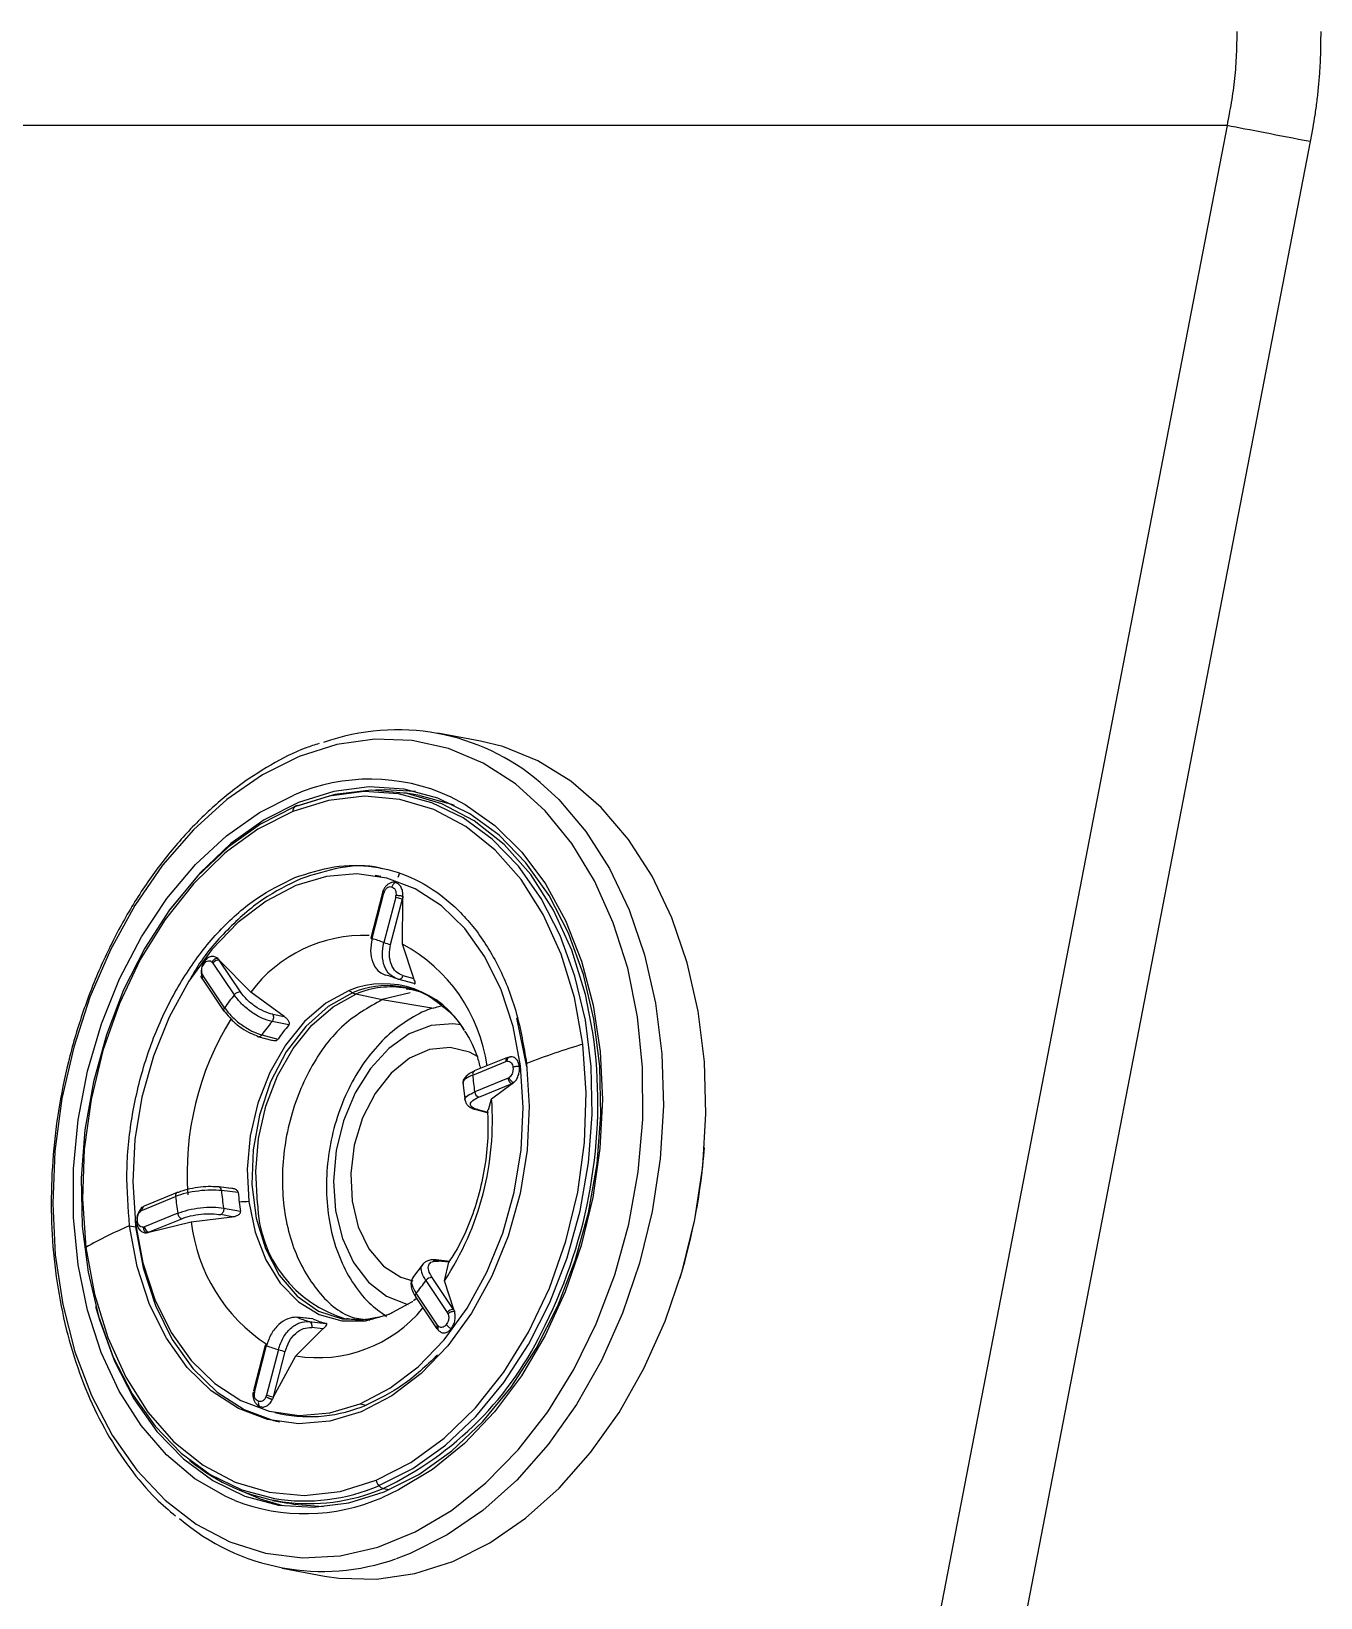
# Model space of a CAD drawing. Extents: x 0 to 84, y -21 to 126.
# Drawn here: x 75.272 to 77.994, y 33.304 to 36.61 of the extents above; entities that cross this region are included whole.
import ezdxf

# ---------------------------------------------------------------- set-up
doc = ezdxf.new("R2010")
doc.units = 0
doc.header["$MEASUREMENT"] = 0
doc.layers.add('1', color=4, linetype='Continuous')

# ---------------------------------------------------------------- blocks, each defined once
blk = doc.blocks.new('PRODIGY')
at = {"layer": '1', "color": 3, "linetype": 'Continuous', "lineweight": 25}
for p, q in [((77.7964, 36.4108), (74.859, 36.4109)), ((77.7964, 36.4108), (76.9156, 31.853)), ((77.9714, 36.377), (77.0984, 31.8547)), ((76.2202, 35.1117), (76.1304, 35.1284)), ((76.0922, 34.9968), (76.0601, 35.0024)), ((76.0102, 34.8259), (75.9978, 34.828)), ((76.0493, 34.8327), (76.0461, 34.8242)), ((76.0135, 34.7922), (75.9886, 34.6962)), ((75.9914, 34.6949), (76.0163, 34.7909)), ((76.015, 34.7968), (76.0135, 34.7922)), ((76.0413, 34.7826), (76.0164, 34.6865)), ((76.0307, 34.6828), (76.0556, 34.7788)), ((76.0556, 34.7788), (76.0561, 34.7787)), ((76.0559, 34.683), (76.0561, 34.7787)), ((76.0793, 34.6107), (76.0559, 34.683)), ((75.7137, 34.5823), (75.6685, 34.6497)), ((75.6685, 34.6497), (75.669, 34.6496)), ((75.7353, 34.5819), (75.669, 34.6496)), ((75.68, 34.549), (75.6348, 34.6164)), ((75.6554, 34.6433), (75.7006, 34.576)), ((76.0462, 34.6091), (76.0355, 34.6152)), ((76.0565, 34.6168), (76.0793, 34.6107)), ((75.6314, 34.6129), (75.6331, 34.6096)), ((75.6334, 34.6091), (75.6787, 34.5417)), ((75.8057, 34.5303), (75.7353, 34.5819)), ((76.0716, 34.5806), (76.0131, 34.5662)), ((76.0801, 34.6), (76.0462, 34.6091)), ((76.0631, 34.5901), (76.0685, 34.5891)), ((76.0131, 34.566), (75.9574, 34.5777)), ((76.0131, 34.5662), (76.122, 34.5484)), ((75.8159, 34.5127), (75.7803, 34.5199)), ((75.7818, 34.5351), (75.8057, 34.5303)), ((76.2964, 34.5276), (76.3175, 34.424)), ((75.7526, 34.4878), (75.779, 34.4809)), ((75.7587, 34.4915), (75.7929, 34.4826)), ((76.4603, 34.477), (76.4576, 34.4965)), ((76.2039, 34.407), (76.274, 34.4357)), ((76.2774, 34.4442), (76.2073, 34.4155)), ((76.2806, 34.4449), (76.2764, 34.4436)), ((76.1828, 34.3908), (76.1877, 34.3518)), ((76.2784, 34.4004), (76.2083, 34.3717)), ((76.2168, 34.3603), (76.2869, 34.3889)), ((76.2438, 34.3565), (76.2874, 34.3888)), ((76.2869, 34.3889), (76.2874, 34.3888)), ((76.2373, 34.3333), (76.2438, 34.3565)), ((76.2109, 34.3339), (76.2366, 34.3273)), ((76.2144, 34.334), (76.2359, 34.3285)), ((75.5802, 34.159), (75.5101, 34.1304)), ((75.6951, 34.1676), (75.6674, 34.171)), ((75.709, 34.1588), (75.6736, 34.1631)), ((75.5067, 34.1219), (75.5768, 34.1506)), ((75.6782, 34.126), (75.7139, 34.1193)), ((75.4798, 34.0887), (75.4922, 34.0864)), ((75.4914, 34.1024), (75.4922, 34.0864)), ((75.5812, 34.1152), (75.5111, 34.0866)), ((75.5196, 34.0751), (75.5897, 34.1038)), ((75.52, 34.075), (75.6097, 34.0972)), ((75.6097, 34.0972), (75.6962, 34.1078)), ((75.6962, 34.1078), (75.6722, 34.1123)), ((75.52, 34.075), (75.5196, 34.0751)), ((76.099, 34.0082), (76.0769, 33.9791)), ((76.1556, 34.0136), (76.1269, 34.0167)), ((76.1538, 34.0117), (76.1315, 34.0141)), ((76.1443, 33.9726), (76.1538, 34.0117)), ((76.0782, 33.9804), (76.0769, 33.9778)), ((76.105, 33.9733), (76.1503, 33.9059)), ((76.1634, 33.9122), (76.1181, 33.9796)), ((76.1639, 33.9122), (76.1443, 33.9726)), ((76.0849, 33.9347), (76.0787, 33.9307)), ((76.0831, 33.939), (76.1283, 33.8716)), ((76.1297, 33.8789), (76.0845, 33.9463)), ((75.8645, 33.8925), (75.8305, 33.896)), ((75.8664, 33.8921), (75.8328, 33.8956)), ((75.859, 33.8869), (75.8942, 33.8828)), ((76.1639, 33.9122), (76.1634, 33.9122)), ((75.8308, 33.8143), (75.8877, 33.8713)), ((75.8877, 33.8713), (75.864, 33.8741)), ((75.7659, 33.837), (75.741, 33.741)), ((75.7438, 33.7397), (75.7687, 33.8358)), ((75.7937, 33.8274), (75.7688, 33.7313)), ((75.7831, 33.7276), (75.808, 33.8236)), ((75.7836, 33.7275), (75.8308, 33.8143)), ((75.7836, 33.7275), (75.7831, 33.7276)), ((75.7863, 33.6945), (75.7986, 33.6919)), ((75.9666, 33.7131), (75.9789, 33.7105)), ((76.0149, 33.5346), (76.0283, 33.5319)), ((75.7815, 33.5093), (75.8134, 33.503)), ((75.8016, 33.3664), (75.8914, 33.3496))]:
    blk.add_line(p, q, dxfattribs=at)
at = {"layer": '1', "color": 3, "linetype": 'Continuous', "lineweight": 25, "flags": 128}
for points in [[(75.8378, 35.0794), (75.76, 35.0405), (75.6852, 34.9886), (75.6146, 34.9246), (75.5494, 34.8496), (75.4905, 34.7648), (75.4391, 34.6715), (75.3959, 34.5714), (75.3617, 34.466), (75.3369, 34.3572), (75.3221, 34.2466), (75.3174, 34.1361), (75.3229, 34.0275), (75.3386, 33.9225), (75.3642, 33.823), (75.3993, 33.7306), (75.4432, 33.6467), (75.4953, 33.5727), (75.5547, 33.51), (75.6205, 33.4593), (75.6915, 33.4218), (75.7666, 33.3978), (75.8445, 33.3879), (75.9241, 33.3921), (76.0039, 33.4105), (76.0827, 33.4427), (76.1591, 33.4882), (76.2319, 33.5463), (76.3, 33.6159), (76.3622, 33.696), (76.4174, 33.7852), (76.4648, 33.8821), (76.5036, 33.9851), (76.5332, 34.0924), (76.553, 34.2024), (76.5628, 34.3131), (76.5624, 34.4229), (76.5517, 34.5299), (76.531, 34.6323), (76.5006, 34.7285), (76.4611, 34.8169), (76.413, 34.8959), (76.3571, 34.9644), (76.2944, 35.0213), (76.2258, 35.0655), (76.1526, 35.0963), (76.076, 35.1133), (75.997, 35.1161), (75.9172, 35.1047), (75.8378, 35.0794)], [(75.8914, 33.3496), (75.9216, 33.3451), (76.0011, 33.3429), (76.0815, 33.3548), (76.1616, 33.3805), (76.2399, 33.4196), (76.3153, 33.4714), (76.3867, 33.5353), (76.4528, 33.6101), (76.5127, 33.6947), (76.5654, 33.7877), (76.61, 33.8878), (76.6459, 33.9932), (76.6725, 34.1024), (76.6893, 34.2136), (76.6962, 34.3251), (76.693, 34.4351), (76.6797, 34.5419), (76.6566, 34.6437), (76.624, 34.7391), (76.5825, 34.8264), (76.5326, 34.9043), (76.4752, 34.9716), (76.4112, 35.0273), (76.3417, 35.0703), (76.2676, 35.1001), (76.2202, 35.1117)], [(76.0172, 33.5272), (76.0899, 33.5641), (76.1597, 33.6139), (76.225, 33.6755), (76.2849, 33.748), (76.338, 33.8299), (76.3835, 33.9197), (76.4205, 34.0158), (76.4483, 34.1163), (76.4664, 34.2194), (76.4744, 34.3232), (76.4722, 34.4257), (76.4599, 34.525), (76.4376, 34.6192), (76.4058, 34.7067), (76.3651, 34.7858), (76.3162, 34.8549), (76.26, 34.9129), (76.1977, 34.9586), (76.1303, 34.9912), (76.0591, 35.0101), (75.9854, 35.015), (75.9107, 35.0056), (75.8362, 34.9823), (75.7635, 34.9454), (75.6937, 34.8957), (75.6283, 34.834), (75.5685, 34.7615), (75.5646, 34.7561)], [(76.3461, 35.0247), (76.3854, 34.9884), (76.4428, 34.9211), (76.4926, 34.8432), (76.5342, 34.7558), (76.5668, 34.6605), (76.5899, 34.5586), (76.6032, 34.4519), (76.6064, 34.3419), (76.5995, 34.2304), (76.5827, 34.1192), (76.5561, 34.01), (76.5202, 33.9045), (76.4756, 33.8045), (76.4229, 33.7115), (76.363, 33.6269), (76.2969, 33.552), (76.2255, 33.4882), (76.1501, 33.4363), (76.0717, 33.3972), (76.042, 33.3861)], [(75.702, 33.5089), (75.6828, 33.5172), (75.6174, 33.5549), (75.5574, 33.6052), (75.5038, 33.6672), (75.4576, 33.7396), (75.4196, 33.8212), (75.3906, 33.9106), (75.371, 34.0062), (75.3611, 34.1062), (75.3612, 34.209), (75.3712, 34.3125), (75.3911, 34.4151), (75.4203, 34.5148), (75.4584, 34.6099), (75.5048, 34.6987), (75.5585, 34.7796), (75.6187, 34.8512), (75.6842, 34.9121), (75.7539, 34.9613), (75.8265, 34.998)], [(76.4366, 34.472), (76.4187, 34.5703), (76.3906, 34.6622), (76.3527, 34.7458), (76.3059, 34.8196), (76.251, 34.8819), (76.1892, 34.9314), (76.1218, 34.9673), (76.0501, 34.9887), (75.9756, 34.9952), (75.8998, 34.9867), (75.8243, 34.9634)], [(76.0059, 33.5403), (76.0775, 33.5766), (76.1462, 33.6256), (76.2106, 33.6863), (76.2695, 33.7577), (76.3218, 33.8383), (76.3666, 33.9268), (76.403, 34.0213), (76.4304, 34.1203), (76.4482, 34.2218), (76.4561, 34.324), (76.4539, 34.4249), (76.4418, 34.5226), (76.4198, 34.6154), (76.3885, 34.7016), (76.3484, 34.7794), (76.3003, 34.8475), (76.245, 34.9046), (76.1836, 34.9496), (76.1173, 34.9817), (76.0472, 35.0003), (75.9747, 35.0051), (75.9011, 34.9959), (75.8278, 34.9729)], [(76.4576, 34.4965), (76.4418, 34.5769), (76.4129, 34.6702), (76.3741, 34.7552), (76.3263, 34.83), (76.2703, 34.8932), (76.2073, 34.9434), (76.1386, 34.9797), (76.0656, 35.0014), (75.9898, 35.0079), (75.9127, 34.9992), (75.8358, 34.9754)], [(76.0833, 35.0054), (76.0174, 35.009), (75.9985, 35.008)], [(76.155, 34.9952), (76.188, 34.9781), (76.2508, 34.9339), (76.3078, 34.8777), (76.3578, 34.8104), (76.3999, 34.7332), (76.4335, 34.6474), (76.4579, 34.5547), (76.4727, 34.4567), (76.4776, 34.3551), (76.4725, 34.2518), (76.4575, 34.1485), (76.433, 34.0471), (76.3992, 33.9495), (76.3569, 33.8573), (76.3067, 33.7723), (76.2496, 33.6959), (76.1867, 33.6295), (76.1189, 33.5743), (76.0476, 33.5312), (76.0118, 33.5148)], [(76.0922, 34.9968), (76.159, 34.9787), (76.1645, 34.9767)], [(75.8278, 34.9729), (75.7561, 34.9366), (75.6875, 34.8876), (75.6231, 34.8269), (75.5642, 34.7555), (75.5118, 34.6749), (75.467, 34.5865), (75.4306, 34.4919), (75.4033, 34.3929), (75.3855, 34.2914), (75.3776, 34.1892), (75.3797, 34.0883), (75.3919, 33.9906), (75.4138, 33.8978), (75.4451, 33.8116), (75.4852, 33.7338), (75.5333, 33.6657), (75.5886, 33.6086), (75.65, 33.5636), (75.7164, 33.5315), (75.7854, 33.5131)], [(75.8243, 34.9634), (75.7505, 34.9257), (75.6868, 34.88)], [(75.6868, 34.88), (75.68, 34.8744), (75.6143, 34.8105), (75.5546, 34.7354), (75.5022, 34.6505), (75.4581, 34.5577), (75.4233, 34.4587), (75.3984, 34.3556), (75.384, 34.2506), (75.3804, 34.1457), (75.3875, 34.043)], [(76.305, 34.4262), (76.2893, 34.5097), (76.2641, 34.5871), (76.2298, 34.6564), (76.1874, 34.716), (76.1379, 34.7643), (76.0824, 34.8002), (76.0225, 34.8228), (75.9595, 34.8316), (75.895, 34.8262), (75.8305, 34.807)], [(75.8305, 34.807), (75.7678, 34.7742), (75.7083, 34.7288), (75.6534, 34.6719), (75.6046, 34.6048), (75.5631, 34.5293), (75.5298, 34.4471), (75.5055, 34.3602), (75.491, 34.271), (75.4865, 34.1814), (75.4921, 34.0938)], [(75.9429, 34.5857), (75.8942, 34.5588), (75.8489, 34.5199), (75.809, 34.4703), (75.7757, 34.4121), (75.7506, 34.3474), (75.7345, 34.2787), (75.728, 34.2086), (75.7314, 34.1399)], [(75.95, 34.5805), (75.8988, 34.5518), (75.8515, 34.5095), (75.8105, 34.4556), (75.7773, 34.3924), (75.7536, 34.3226), (75.7403, 34.2493), (75.7379, 34.1758), (75.7467, 34.1051), (75.7662, 34.0405), (75.7956, 33.9847), (75.8336, 33.9401), (75.8785, 33.9088), (75.9283, 33.8921), (75.981, 33.8907), (75.9938, 33.8926)], [(75.7496, 34.1357), (75.7458, 34.2036), (75.7518, 34.273), (75.7674, 34.3411), (75.7921, 34.4054), (75.8248, 34.4632), (75.8644, 34.5124), (75.9091, 34.5511), (75.9574, 34.5777)], [(76.1792, 34.5132), (76.1623, 34.5153), (76.116, 34.5113), (76.0701, 34.4936), (76.0267, 34.4629), (75.988, 34.4209), (75.9556, 34.3693), (75.9312, 34.3106), (75.9158, 34.2476), (75.9102, 34.1832), (75.9146, 34.1205), (75.9288, 34.0622), (75.9522, 34.0113), (75.9837, 33.97), (76.0218, 33.9403), (76.0647, 33.9236), (76.0679, 33.9229)], [(76.2156, 34.4457), (76.1972, 34.4554), (76.156, 34.4653), (76.113, 34.4609), (76.0707, 34.4423), (76.0315, 34.4107), (75.9978, 34.3678), (75.9714, 34.3163), (75.954, 34.259), (75.9464, 34.1993), (75.9493, 34.1407), (75.9623, 34.0866), (75.9848, 34.0401), (76.0155, 34.0039), (76.0524, 33.9802), (76.0775, 33.9724)], [(75.9998, 33.5516), (76.0736, 33.5893), (76.144, 33.6406), (76.2098, 33.7045), (76.2695, 33.7796), (76.3219, 33.8645), (76.3659, 33.9573), (76.4008, 34.0563), (76.4256, 34.1594), (76.4401, 34.2644), (76.4437, 34.3693), (76.4366, 34.472)], [(76.3176, 34.4313), (76.3234, 34.341), (76.3188, 34.2487), (76.3038, 34.1567), (76.2788, 34.0672), (76.2445, 33.9825), (76.2017, 33.9046), (76.1514, 33.8354), (76.0948, 33.7768), (76.0335, 33.73), (75.9688, 33.6962), (75.9024, 33.6764), (75.8359, 33.6709), (75.771, 33.6799), (75.7092, 33.7032), (75.6521, 33.7402), (75.601, 33.79), (75.5573, 33.8514), (75.522, 33.9229), (75.4959, 34.0026), (75.4798, 34.0887)], [(75.9666, 33.7131), (76.0293, 33.7458), (76.0888, 33.7912), (76.1437, 33.8481), (76.1925, 33.9152), (76.234, 33.9908), (76.2673, 34.073), (76.2916, 34.1598), (76.3061, 34.2491), (76.3106, 34.3386), (76.305, 34.4262)], [(75.7314, 34.1399), (75.7446, 34.0752), (75.767, 34.017), (75.7978, 33.9675), (75.8359, 33.9286), (75.8796, 33.9018), (75.9275, 33.8882), (75.9776, 33.8882), (76.0279, 33.9019)], [(75.4921, 34.0938), (75.5078, 34.0103), (75.533, 33.9329), (75.5673, 33.8636), (75.6097, 33.8041), (75.6593, 33.7557), (75.7147, 33.7198), (75.7746, 33.6972), (75.8376, 33.6885), (75.9021, 33.6938), (75.9666, 33.7131)], [(75.4922, 34.0864), (75.5083, 34.0003), (75.5344, 33.9205), (75.5697, 33.8491), (75.6134, 33.7877), (75.6645, 33.7379), (75.7216, 33.7009), (75.7834, 33.6776), (75.7959, 33.6747)], [(75.3875, 34.043), (75.4053, 33.9447), (75.4335, 33.8528), (75.4714, 33.7692), (75.5182, 33.6954), (75.5731, 33.6331), (75.6349, 33.5836), (75.7023, 33.5477), (75.774, 33.5263), (75.8485, 33.5198), (75.9243, 33.5283), (75.9998, 33.5516)], [(76.0279, 33.9019), (76.0767, 33.9288), (76.0772, 33.9291)], [(75.4079, 33.9185), (75.4158, 33.8903), (75.4476, 33.8028), (75.4883, 33.7238), (75.5372, 33.6546), (75.5933, 33.5966), (75.6557, 33.5509), (75.7231, 33.5183), (75.7943, 33.4994), (75.8679, 33.4946), (75.9427, 33.5039), (76.0172, 33.5272)], [(75.7689, 33.8368), (75.7676, 33.837), (75.7667, 33.8371), (75.7661, 33.8371), (75.7659, 33.837), (75.766, 33.8368), (75.7666, 33.8366), (75.7675, 33.8362), (75.7687, 33.8358)], [(75.722, 33.5264), (75.7551, 33.5123), (75.8021, 33.4982)], [(75.8881, 33.4957), (75.8261, 33.5007), (75.8134, 33.503)]]:
    blk.add_lwpolyline(points, dxfattribs=at)
at = {"layer": '1', "color": 3, "linetype": 'Continuous', "lineweight": 25}
for centre, radius, start, end in [((76.0453, 34.6724), 0.4632, 49.5053, 109.6875), ((75.9876, 34.6276), 0.4039, 65.5155, 113.499), ((75.8389, 34.9634), 0.0146, 139.5305, 180.1361), ((75.8341, 34.9669), 0.00867, 78.6727, 136.5569), ((76.0174, 34.7972), 0.00633, 231.5469, 260.1758), ((76.0804, 34.9035), 0.1272, 252.0561, 258.7412), ((75.974, 34.4038), 0.2978, 87.8639, 143.2758), ((75.9919, 34.6998), 0.00496, 227.4712, 264.2164), ((75.933, 34.4795), 0.2231, 68.0666, 74.8268), ((76.0555, 34.8072), 0.1269, 252.0514, 258.7505), ((75.8922, 34.3789), 0.3453, 7.9155, 61.6935), ((75.6679, 34.6342), 0.0155, 87.8189, 143.8406), ((75.6393, 34.6117), 0.0064, 133.7079, 204.7379), ((75.9736, 34.4361), 0.1877, 67.2229, 75.6696), ((75.7131, 34.5668), 0.0155, 87.8221, 143.8352), ((76.0157, 34.4021), 0.1974, 30.0375, 111.6339), ((75.9683, 34.6131), 0.0373, 227.24, 240.76), ((76.0234, 34.4118), 0.184, 51.0707, 113.485), ((75.9631, 34.6037), 0.0266, 240.6639, 257.6424), ((76.0311, 34.4061), 0.1868, 80.144, 113.2571), ((75.683, 34.5448), 0.00513, 125.6011, 251.7488), ((76.0694, 34.2738), 0.4768, 140.6639, 144.74), ((76.2211, 34.1993), 0.6201, 148.2942, 184.1522), ((76.0883, 34.2628), 0.4012, 140.1564, 145.2457), ((76.1212, 34.2563), 0.3987, 139.9813, 145.4226), ((76.8722, 33.0049), 1.5304, 106.5357, 111.2437), ((75.4173, 34.3496), 1.0507, 333.3913, 6.9624), ((76.2092, 34.411), 0.00481, 112.6583, 145.6629), ((76.2835, 34.4374), 0.00964, 148.3354, 189.9334), ((76.2793, 34.4397), 0.00486, 112.8671, 145.5162), ((76.4758, 34.0193), 0.4413, 112.7678, 113.1512), ((76.2134, 34.4087), 0.00967, 148.3963, 189.8725), ((75.6583, 34.3213), 0.5524, 5.2383, 8.9338), ((76.2943, 34.4024), 0.016, 187.3831, 216.8734), ((76.2896, 34.3984), 0.00987, 214.5782, 254.1248), ((75.6277, 34.3113), 0.6178, 326.7457, 4.1913), ((76.2215, 34.3726), 0.0133, 184.1232, 249.1101), ((75.4432, 34.345), 1.2531, 343.0254, 355.8342), ((75.5863, 34.1523), 0.00964, 148.3354, 189.9334), ((75.582, 34.1547), 0.00471, 80.3301, 145.9184), ((76.1366, 34.2019), 0.4647, 184.7804, 189.3954), ((76.175, 34.1966), 0.4675, 184.639, 187.09), ((75.5162, 34.1236), 0.00967, 148.3958, 189.8721), ((75.512, 34.1259), 0.00484, 112.7442, 145.5866), ((76.1269, 34.201), 0.5524, 185.2385, 188.9336), ((75.763, 33.3312), 0.8093, 92.2406, 93.6841), ((76.1568, 34.1941), 0.4491, 187.0643, 189.5863), ((76.0097, 34.1418), 0.2601, 181.3459, 253.8293), ((75.806, 33.3135), 0.8411, 112.8226, 119.8416), ((75.6457, 33.7091), 0.4142, 111.339, 111.7633), ((75.5243, 34.0875), 0.0133, 184.1215, 249.1132), ((75.5944, 34.1162), 0.0133, 184.117, 249.1149), ((75.9649, 34.1379), 0.3575, 186.5305, 236.9284), ((75.716, 34.2484), 0.4765, 320.6624, 324.7408), ((76.1176, 33.9641), 0.0155, 87.8241, 143.8353), ((76.0889, 33.9417), 0.0064, 133.7113, 204.7353), ((75.8777, 34.096), 0.2856, 260.5365, 320.7649), ((75.9055, 34.0687), 0.1877, 247.2233, 255.6692), ((75.9395, 34.0639), 0.1866, 246.934, 255.9595), ((76.0376, 33.8883), 0.0167, 102.1259, 125.3235), ((76.1628, 33.8968), 0.0155, 87.8241, 143.8353), ((75.7087, 34.1803), 0.7147, 295.3698, 335.0611), ((76.1328, 33.8747), 0.00527, 126.4766, 238.148), ((75.8521, 34.0429), 0.2233, 248.0696, 254.8239), ((75.8328, 33.9483), 0.1271, 252.0554, 258.7465), ((75.7443, 33.7446), 0.00496, 227.4619, 264.2355), ((75.8079, 33.8521), 0.1269, 252.052, 258.7499), ((75.8588, 33.9916), 0.3057, 258.6296, 293.1247), ((75.8589, 33.8967), 0.3943, 230.18, 293.3116), ((75.8486, 33.9077), 0.3997, 260.9083, 293.1788), ((76.0279, 33.5594), 0.0292, 195.5806, 221.0007), ((76.0191, 33.5511), 0.017, 219.3606, 255.9435), ((75.8497, 33.8889), 0.4077, 248.7679, 293.4223), ((75.8867, 33.8225), 0.4632, 229.358, 289.5866)]:
    blk.add_arc(centre, radius, start, end, dxfattribs=at)
for points, knots in [([(77.7964, 36.4108), (77.7971, 36.4143), (77.7987, 36.4224), (77.8019, 36.4386), (77.8073, 36.4681), (77.8131, 36.51), (77.8162, 36.5521), (77.8172, 36.5854), (77.8172, 36.6018), (77.8172, 36.6098)], [0, 0, 0, 0, 0.053002, 0.123292, 0.247222, 0.501733, 0.755787, 0.879208, 1, 1, 1, 1]), ([(77.9938, 36.6098), (77.9937, 36.5997), (77.9937, 36.5811), (77.9929, 36.5523), (77.9914, 36.5235), (77.9889, 36.4931), (77.9855, 36.4628), (77.9816, 36.4342), (77.9768, 36.4055), (77.9733, 36.3871), (77.9714, 36.377)], [0, 0, 0, 0, 0.1297209, 0.2382252, 0.3688814, 0.4987289, 0.6286106, 0.75936, 0.869135, 1, 1, 1, 1]), ([(77.9714, 36.377), (77.9389, 36.3833), (77.9065, 36.3896), (77.8466, 36.4011), (77.8192, 36.4064), (77.7964, 36.4108)], [0, 0, 0, 0, 0.5, 0.5, 1, 1, 1, 1]), ([(75.8798, 35.1065), (75.8706, 35.1037), (75.8358, 35.0931), (75.7771, 35.0625), (75.7048, 35.0153), (75.6362, 34.9566), (75.5722, 34.8881), (75.5136, 34.8107), (75.4613, 34.7254), (75.4161, 34.6334), (75.3785, 34.5362), (75.349, 34.4349), (75.3281, 34.3311), (75.316, 34.2261), (75.3129, 34.1213), (75.3188, 34.0183), (75.3338, 33.9183), (75.3576, 33.8228), (75.39, 33.7332), (75.4306, 33.6506), (75.479, 33.5766), (75.5278, 33.5176), (75.5628, 33.4882), (75.5769, 33.4763)], [0, 0, 0, 0, 0.017762, 0.06706, 0.116599, 0.166332, 0.216194, 0.26613, 0.316098, 0.36607, 0.416036, 0.465997, 0.515958, 0.565927, 0.615909, 0.665912, 0.715943, 0.766004, 0.816091, 0.866179, 0.916229, 0.966181, 1, 1, 1, 1]), ([(75.8286, 34.8237), (75.8563, 34.8329), (75.9116, 34.8511), (75.9949, 34.8499), (76.0743, 34.8276), (76.1469, 34.7831), (76.2101, 34.7186), (76.261, 34.6363), (76.2992, 34.5401), (76.3115, 34.4675), (76.3176, 34.4313)], [0, 0, 0, 0, 0.125, 0.25, 0.375, 0.5, 0.624999, 0.75, 0.875, 1, 1, 1, 1]), ([(76.0132, 34.8422), (76.011, 34.8429), (75.9826, 34.8512), (75.9237, 34.8475), (75.8686, 34.8301), (75.841, 34.8214)], [0, 0, 0, 0, 0.039867, 0.519935, 1, 1, 1, 1]), ([(75.4798, 34.0887), (75.4768, 34.1262), (75.4707, 34.2013), (75.4824, 34.3179), (75.5089, 34.4318), (75.5507, 34.5393), (75.6058, 34.636), (75.6722, 34.718), (75.7471, 34.7838), (75.8015, 34.8104), (75.8286, 34.8237)], [0, 0, 0, 0, 0.125, 0.25, 0.375, 0.5, 0.625, 0.75, 0.875, 1, 1, 1, 1]), ([(75.841, 34.8214), (75.8138, 34.8082), (75.7594, 34.7817), (75.6852, 34.715), (75.6337, 34.6565), (75.6117, 34.6168), (75.6076, 34.6094)], [0, 0, 0, 0, 0.309839, 0.619677, 0.929514, 1, 1, 1, 1]), ([(76.0323, 34.813), (76.0304, 34.8124), (76.0267, 34.811), (76.0219, 34.8072), (76.0177, 34.8024), (76.0159, 34.7986), (76.015, 34.7968)], [0, 0, 0, 0, 0.257496, 0.510609, 0.757853, 1, 1, 1, 1]), ([(76.042, 34.813), (76.0397, 34.8136), (76.0362, 34.8146), (76.0328, 34.8129), (76.0317, 34.8124)], [0, 0, 0, 0, 0.664756, 1, 1, 1, 1]), ([(76.042, 34.813), (76.041, 34.8128), (76.039, 34.8124), (76.0364, 34.8102), (76.0343, 34.8073), (76.0336, 34.805), (76.0333, 34.804)], [0, 0, 0, 0, 0.262693, 0.528069, 0.778035, 1, 1, 1, 1]), ([(76.0566, 34.7842), (76.0565, 34.7875), (76.0563, 34.7942), (76.0533, 34.8031), (76.0485, 34.81), (76.0441, 34.812), (76.042, 34.813)], [0, 0, 0, 0, 0.247928, 0.500471, 0.752841, 1, 1, 1, 1]), ([(76.0153, 34.7971), (76.0152, 34.797), (76.0148, 34.7967), (76.0151, 34.796), (76.016, 34.7951), (76.0169, 34.7945), (76.0174, 34.7941)], [0, 0, 0, 0, 0.259618, 0.517932, 0.766854, 1, 1, 1, 1]), ([(76.0174, 34.7941), (76.0172, 34.7935), (76.0167, 34.7925), (76.0164, 34.7914), (76.0163, 34.7909)], [0, 0, 0, 0, 0.5599731, 1, 1, 1, 1]), ([(76.0174, 34.7941), (76.0184, 34.7962), (76.0206, 34.8003), (76.0251, 34.8037), (76.0295, 34.805), (76.032, 34.8043), (76.0333, 34.804)], [0, 0, 0, 0, 0.283727, 0.562531, 0.780115, 1, 1, 1, 1]), ([(76.0333, 34.804), (76.0348, 34.8033), (76.0379, 34.8019), (76.0408, 34.7971), (76.0422, 34.7916), (76.042, 34.7878), (76.0419, 34.7859)], [0, 0, 0, 0, 0.278055, 0.555682, 0.775226, 1, 1, 1, 1]), ([(76.0413, 34.7826), (76.0414, 34.7832), (76.0417, 34.7843), (76.0418, 34.7854), (76.0419, 34.7859)], [0, 0, 0, 0, 0.559946, 1, 1, 1, 1]), ([(76.0566, 34.7842), (76.0556, 34.7844), (76.054, 34.7846), (76.0513, 34.785), (76.0492, 34.7853), (76.0471, 34.7855), (76.0445, 34.7857), (76.0429, 34.7858), (76.0419, 34.7859)], [0, 0, 0, 0, 0.239819, 0.368492, 0.500025, 0.631365, 0.760135, 1, 1, 1, 1]), ([(76.0566, 34.7842), (76.0565, 34.7832), (76.0562, 34.7814), (76.0558, 34.7796), (76.0556, 34.7788)], [0, 0, 0, 0, 0.559919, 1, 1, 1, 1]), ([(76.0561, 34.7787), (76.0562, 34.7797), (76.0565, 34.7815), (76.0566, 34.7834), (76.0566, 34.7842)], [0, 0, 0, 0, 0.560532, 1, 1, 1, 1]), ([(75.9914, 34.6949), (75.9899, 34.6861), (75.9868, 34.6685), (75.9918, 34.6443), (76.0029, 34.6255), (76.0143, 34.6204), (76.02, 34.6179)], [0, 0, 0, 0, 0.2500286, 0.5000327, 0.750021, 1, 1, 1, 1]), ([(76.0355, 34.6152), (76.0334, 34.6163), (76.0253, 34.6203), (76.0168, 34.6362), (76.0117, 34.66), (76.0148, 34.6777), (76.0164, 34.6865)], [0, 0, 0, 0, 0.110092, 0.406707, 0.703339, 1, 1, 1, 1]), ([(76.0565, 34.6168), (76.0514, 34.619), (76.0412, 34.6235), (76.0313, 34.6397), (76.0268, 34.6603), (76.0294, 34.6753), (76.0307, 34.6828)], [0, 0, 0, 0, 0.249741, 0.500211, 0.750557, 1, 1, 1, 1]), ([(75.6383, 34.6479), (75.6366, 34.6453), (75.6331, 34.6402), (75.6308, 34.6303), (75.6304, 34.6224), (75.6317, 34.6186), (75.632, 34.6178)], [0, 0, 0, 0, 0.30179, 0.609746, 0.917667, 1, 1, 1, 1]), ([(75.6383, 34.6479), (75.6376, 34.6478), (75.6362, 34.6476), (75.6354, 34.6462), (75.6356, 34.6442), (75.6366, 34.6427), (75.637, 34.642)], [0, 0, 0, 0, 0.26277, 0.528076, 0.778015, 1, 1, 1, 1]), ([(75.637, 34.642), (75.6384, 34.6436), (75.6411, 34.6468), (75.6459, 34.6484), (75.6503, 34.648), (75.6525, 34.6463), (75.6537, 34.6454)], [0, 0, 0, 0, 0.278026, 0.555653, 0.775215, 1, 1, 1, 1]), ([(75.6657, 34.653), (75.6635, 34.6545), (75.6591, 34.6574), (75.6515, 34.6576), (75.6442, 34.6546), (75.6402, 34.6501), (75.6383, 34.6479)], [0, 0, 0, 0, 0.24793, 0.50047, 0.752843, 1, 1, 1, 1]), ([(75.6657, 34.653), (75.6647, 34.653), (75.6632, 34.653), (75.6609, 34.6522), (75.6591, 34.6513), (75.6574, 34.65), (75.6554, 34.6482), (75.6544, 34.6465), (75.6537, 34.6454)], [0, 0, 0, 0, 0.239822, 0.368543, 0.500003, 0.631359, 0.760205, 1, 1, 1, 1]), ([(75.669, 34.6496), (75.6684, 34.6503), (75.6674, 34.6515), (75.6662, 34.6525), (75.6657, 34.653)], [0, 0, 0, 0, 0.56045, 1, 1, 1, 1]), ([(75.6657, 34.653), (75.6663, 34.6524), (75.6673, 34.6514), (75.6681, 34.6502), (75.6685, 34.6497)], [0, 0, 0, 0, 0.559933, 1, 1, 1, 1]), ([(75.634, 34.6114), (75.6332, 34.6117), (75.632, 34.6121), (75.6311, 34.6132), (75.6308, 34.6142), (75.631, 34.6153), (75.6316, 34.6169), (75.6327, 34.6181), (75.6335, 34.6189)], [0, 0, 0, 0, 0.239781, 0.368572, 0.499989, 0.631412, 0.760179, 1, 1, 1, 1]), ([(75.6335, 34.6189), (75.6328, 34.621), (75.6315, 34.6252), (75.6321, 34.6319), (75.634, 34.6377), (75.636, 34.6406), (75.637, 34.642)], [0, 0, 0, 0, 0.283709, 0.562562, 0.780117, 1, 1, 1, 1]), ([(75.6335, 34.6189), (75.6337, 34.6184), (75.6341, 34.6175), (75.6346, 34.6167), (75.6348, 34.6164)], [0, 0, 0, 0, 0.559882, 1, 1, 1, 1]), ([(75.6554, 34.6433), (75.6551, 34.6438), (75.6545, 34.6445), (75.6539, 34.6451), (75.6537, 34.6454)], [0, 0, 0, 0, 0.560075, 1, 1, 1, 1]), ([(76.0565, 34.6168), (76.0563, 34.6161), (76.0558, 34.6148), (76.0544, 34.6125), (76.0522, 34.6101), (76.0496, 34.6089), (76.0476, 34.6087), (76.0467, 34.609), (76.0462, 34.6091)], [0, 0, 0, 0, 0.124761, 0.249384, 0.499995, 0.750619, 0.875223, 1, 1, 1, 1]), ([(75.7818, 34.5351), (75.7759, 34.5368), (75.7639, 34.5402), (75.7441, 34.5518), (75.7259, 34.5665), (75.7178, 34.5771), (75.7137, 34.5823)], [0, 0, 0, 0, 0.249735, 0.500215, 0.750566, 1, 1, 1, 1]), ([(76.0634, 34.5889), (76.0675, 34.5885), (76.0861, 34.5867), (76.1112, 34.5758), (76.1304, 34.5599), (76.1371, 34.5544)], [0, 0, 0, 0, 0.15317, 0.703768, 1, 1, 1, 1]), ([(76.0801, 34.6), (76.0806, 34.5999), (76.0815, 34.5995), (76.0823, 34.5998), (76.0827, 34.6006), (76.0827, 34.6024), (76.0818, 34.6056), (76.0802, 34.609), (76.0793, 34.6107)], [0, 0, 0, 0, 0.09056, 0.184607, 0.292334, 0.420672, 0.698931, 1, 1, 1, 1]), ([(75.68, 34.549), (75.6848, 34.5428), (75.6944, 34.5304), (75.7156, 34.5128), (75.7384, 34.4986), (75.7519, 34.4939), (75.7587, 34.4915)], [0, 0, 0, 0, 0.250025, 0.500026, 0.750015, 1, 1, 1, 1]), ([(75.7803, 34.5199), (75.7733, 34.5219), (75.7592, 34.5258), (75.7361, 34.5398), (75.7149, 34.5573), (75.7054, 34.5698), (75.7006, 34.576)], [0, 0, 0, 0, 0.2499736, 0.4999661, 0.7499694, 1, 1, 1, 1]), ([(76.0131, 34.5662), (75.9835, 34.5495), (75.9241, 34.5162), (75.8537, 34.4171), (75.8091, 34.2968), (75.7969, 34.1672), (75.8182, 34.0454), (75.871, 33.9505), (75.9315, 33.8955), (75.9741, 33.8911), (75.9868, 33.8898)], [0, 0, 0, 0, 0.134756, 0.269512, 0.404267, 0.539023, 0.673779, 0.808534, 0.94329, 1, 1, 1, 1]), ([(76.1361, 34.5513), (76.131, 34.5504), (76.1093, 34.5465), (76.0725, 34.5276), (76.0275, 34.4954), (75.9869, 34.4522), (75.9522, 34.4004), (75.9247, 34.3416), (75.9055, 34.2782), (75.8952, 34.2123), (75.8943, 34.1462), (75.9029, 34.0822), (75.9209, 34.0225), (75.9482, 33.9695), (75.9818, 33.926), (76.0094, 33.9063), (76.0222, 33.8972)], [0, 0, 0, 0, 0.02191, 0.094213, 0.167951, 0.243064, 0.319045, 0.395383, 0.471797, 0.548286, 0.624931, 0.701814, 0.779006, 0.856405, 0.933505, 1, 1, 1, 1]), ([(76.1371, 34.5544), (76.143, 34.5502), (76.1612, 34.5372), (76.1761, 34.516), (76.1862, 34.5016)], [0, 0, 0, 0, 0.319676, 1, 1, 1, 1]), ([(75.6814, 34.5399), (75.6855, 34.5347), (75.6936, 34.5241), (75.7114, 34.5089), (75.7306, 34.4965), (75.7422, 34.4926), (75.7479, 34.4906)], [0, 0, 0, 0, 0.24971, 0.500142, 0.750519, 1, 1, 1, 1]), ([(75.7818, 34.5351), (75.7821, 34.5346), (75.7826, 34.5336), (75.7832, 34.5311), (75.7833, 34.5275), (75.7825, 34.524), (75.7814, 34.5215), (75.7807, 34.5204), (75.7803, 34.5199)], [0, 0, 0, 0, 0.1247672, 0.2494033, 0.5000084, 0.7506103, 0.8752629, 1, 1, 1, 1]), ([(75.8159, 34.5127), (75.8162, 34.5132), (75.817, 34.5144), (75.8171, 34.5164), (75.8166, 34.5187), (75.8149, 34.522), (75.8115, 34.5263), (75.8077, 34.5289), (75.8057, 34.5303)], [0, 0, 0, 0, 0.090583, 0.18463, 0.292357, 0.420667, 0.698948, 1, 1, 1, 1]), ([(75.7479, 34.4906), (75.7483, 34.4901), (75.7491, 34.489), (75.7508, 34.488), (75.7527, 34.4876), (75.7541, 34.4881), (75.7548, 34.4883)], [0, 0, 0, 0, 0.231473, 0.480364, 0.739521, 1, 1, 1, 1]), ([(75.7548, 34.4883), (75.7555, 34.4886), (75.7569, 34.4894), (75.7581, 34.4908), (75.7587, 34.4915)], [0, 0, 0, 0, 0.5192304, 1, 1, 1, 1]), ([(75.779, 34.4809), (75.7806, 34.4804), (75.7832, 34.4797), (75.7868, 34.4796), (75.7894, 34.48), (75.7916, 34.481), (75.7925, 34.4821), (75.7929, 34.4826)], [0, 0, 0, 0, 0.330016, 0.534394, 0.705901, 0.855689, 1, 1, 1, 1]), ([(76.1867, 34.4995), (76.1899, 34.4949), (76.1989, 34.4816), (76.2114, 34.4545), (76.2179, 34.4295), (76.2202, 34.4208)], [0, 0, 0, 0, 0.2568122, 0.7387853, 1, 1, 1, 1]), ([(76.2765, 34.4364), (76.276, 34.4363), (76.2752, 34.4361), (76.2744, 34.4358), (76.274, 34.4357)], [0, 0, 0, 0, 0.560226, 1, 1, 1, 1]), ([(76.2765, 34.4364), (76.2766, 34.4377), (76.2768, 34.4396), (76.2777, 34.4419), (76.2787, 34.4433), (76.2799, 34.4445), (76.2816, 34.4455), (76.283, 34.4455), (76.2839, 34.4455)], [0, 0, 0, 0, 0.239826, 0.368594, 0.500045, 0.631405, 0.760224, 1, 1, 1, 1]), ([(76.2765, 34.4364), (76.2782, 34.4363), (76.2816, 34.4363), (76.2855, 34.433), (76.288, 34.4284), (76.2885, 34.4249), (76.2888, 34.4232)], [0, 0, 0, 0, 0.283718, 0.562584, 0.780132, 1, 1, 1, 1]), ([(76.2918, 34.4441), (76.29, 34.4447), (76.2863, 34.4458), (76.2825, 34.4452), (76.2806, 34.4449)], [0, 0, 0, 0, 0.500815, 1, 1, 1, 1]), ([(76.2888, 34.4232), (76.289, 34.4209), (76.2893, 34.4163), (76.2874, 34.4098), (76.2845, 34.4047), (76.282, 34.4027), (76.2808, 34.4016)], [0, 0, 0, 0, 0.278048, 0.555683, 0.775223, 1, 1, 1, 1]), ([(76.3023, 34.4251), (76.3017, 34.4281), (76.3006, 34.4343), (76.2961, 34.4412), (76.2903, 34.4456), (76.286, 34.4455), (76.2839, 34.4455)], [0, 0, 0, 0, 0.247399, 0.499863, 0.752287, 1, 1, 1, 1]), ([(76.3023, 34.4251), (76.3011, 34.4251), (76.2989, 34.4252), (76.295, 34.4248), (76.2914, 34.4241), (76.2897, 34.4235), (76.2888, 34.4232)], [0, 0, 0, 0, 0.262703, 0.528057, 0.778011, 1, 1, 1, 1]), ([(76.2907, 34.391), (76.2926, 34.3929), (76.2963, 34.3967), (76.3005, 34.4055), (76.3029, 34.4154), (76.3025, 34.4219), (76.3023, 34.4251)], [0, 0, 0, 0, 0.247946, 0.500504, 0.752855, 1, 1, 1, 1]), ([(76.2039, 34.407), (76.1985, 34.4043), (76.1875, 34.399), (76.1817, 34.3923), (76.1836, 34.3895), (76.184, 34.389)], [0, 0, 0, 0, 0.453112, 0.906195, 1, 1, 1, 1]), ([(76.2067, 34.4151), (76.203, 34.4132), (76.1955, 34.4094), (76.188, 34.4026), (76.1837, 34.3963), (76.1837, 34.3927), (76.1837, 34.3912)], [0, 0, 0, 0, 0.272413, 0.546082, 0.822357, 1, 1, 1, 1]), ([(76.2784, 34.4004), (76.2789, 34.4006), (76.2797, 34.4009), (76.2804, 34.4014), (76.2808, 34.4016)], [0, 0, 0, 0, 0.559871, 1, 1, 1, 1]), ([(76.2849, 34.3946), (76.2844, 34.3951), (76.2835, 34.3962), (76.2823, 34.398), (76.2814, 34.3999), (76.281, 34.4011), (76.2808, 34.4016)], [0, 0, 0, 0, 0.262138, 0.519289, 0.766534, 1, 1, 1, 1]), ([(76.2907, 34.391), (76.2898, 34.3913), (76.2883, 34.3918), (76.2863, 34.3932), (76.2854, 34.3941), (76.2849, 34.3946)], [0, 0, 0, 0, 0.4798058, 0.7370949, 1, 1, 1, 1]), ([(76.2907, 34.391), (76.29, 34.3905), (76.2888, 34.3897), (76.2875, 34.3892), (76.2869, 34.3889)], [0, 0, 0, 0, 0.559913, 1, 1, 1, 1]), ([(76.2874, 34.3888), (76.288, 34.3892), (76.2891, 34.3898), (76.2902, 34.3906), (76.2907, 34.391)], [0, 0, 0, 0, 0.560574, 1, 1, 1, 1]), ([(76.1881, 34.3539), (76.1879, 34.3543), (76.1861, 34.3572), (76.192, 34.3636), (76.2029, 34.369), (76.2083, 34.3717)], [0, 0, 0, 0, 0.07, 0.534977, 1, 1, 1, 1]), ([(76.1877, 34.3539), (76.1881, 34.3519), (76.1889, 34.348), (76.1935, 34.3424), (76.2002, 34.3375), (76.2065, 34.3353), (76.2097, 34.3341)], [0, 0, 0, 0, 0.2495086, 0.4998847, 0.7502071, 1, 1, 1, 1]), ([(76.2144, 34.334), (76.21, 34.3356), (76.2011, 34.3386), (76.1978, 34.3456), (76.2025, 34.3533), (76.212, 34.3579), (76.2168, 34.3603)], [0, 0, 0, 0, 0.249737, 0.500206, 0.750548, 1, 1, 1, 1]), ([(76.2351, 34.3333), (76.2357, 34.3138), (76.237, 34.2743), (76.2301, 34.2121), (76.2167, 34.1504), (76.1967, 34.0921), (76.1748, 34.0446), (76.1588, 34.0207), (76.1526, 34.0113)], [0, 0, 0, 0, 0.174277, 0.352283, 0.530932, 0.709296, 0.886362, 1, 1, 1, 1]), ([(75.6736, 34.1631), (75.6663, 34.1636), (75.6519, 34.1646), (75.6248, 34.1626), (75.5979, 34.158), (75.5838, 34.153), (75.5768, 34.1506)], [0, 0, 0, 0, 0.249991, 0.499971, 0.749979, 1, 1, 1, 1]), ([(75.665, 34.1707), (75.6588, 34.1711), (75.6465, 34.172), (75.6235, 34.1699), (75.6007, 34.1656), (75.5887, 34.1614), (75.5828, 34.1593)], [0, 0, 0, 0, 0.249749, 0.500217, 0.750557, 1, 1, 1, 1]), ([(75.6736, 34.1631), (75.6733, 34.1644), (75.673, 34.1664), (75.6718, 34.1685), (75.6706, 34.1698), (75.6693, 34.1707), (75.6674, 34.1713), (75.6659, 34.1709), (75.665, 34.1707)], [0, 0, 0, 0, 0.238752, 0.36792, 0.499951, 0.632102, 0.76118, 1, 1, 1, 1]), ([(75.709, 34.1588), (75.7089, 34.1595), (75.7086, 34.1609), (75.7072, 34.1629), (75.7051, 34.1645), (75.7014, 34.1664), (75.6958, 34.1681), (75.6912, 34.1679), (75.6888, 34.1677)], [0, 0, 0, 0, 0.090584, 0.184618, 0.29235, 0.420652, 0.698922, 1, 1, 1, 1]), ([(75.5089, 34.1286), (75.5065, 34.1268), (75.5018, 34.1232), (75.4971, 34.1145), (75.4947, 34.1069), (75.4949, 34.1027), (75.4949, 34.1018)], [0, 0, 0, 0, 0.3011364, 0.6078662, 0.9143939, 1, 1, 1, 1]), ([(75.4963, 34.0991), (75.4961, 34.1014), (75.4958, 34.106), (75.4977, 34.1125), (75.5006, 34.1176), (75.5031, 34.1196), (75.5043, 34.1206)], [0, 0, 0, 0, 0.278047, 0.55568, 0.775229, 1, 1, 1, 1]), ([(75.5043, 34.1206), (75.5041, 34.1218), (75.5037, 34.1235), (75.504, 34.1255), (75.5045, 34.1268), (75.5053, 34.1278), (75.5067, 34.1286), (75.508, 34.1286), (75.5089, 34.1286)], [0, 0, 0, 0, 0.239821, 0.368599, 0.500042, 0.631456, 0.760239, 1, 1, 1, 1]), ([(75.5067, 34.1219), (75.5062, 34.1217), (75.5054, 34.1214), (75.5047, 34.1209), (75.5043, 34.1206)], [0, 0, 0, 0, 0.55991, 1, 1, 1, 1]), ([(75.5812, 34.1152), (75.5882, 34.1177), (75.6023, 34.1226), (75.6292, 34.1272), (75.6563, 34.1289), (75.6709, 34.127), (75.6782, 34.126)], [0, 0, 0, 0, 0.250032, 0.500034, 0.750011, 1, 1, 1, 1]), ([(75.6782, 34.126), (75.6783, 34.1253), (75.6784, 34.124), (75.6781, 34.1212), (75.6771, 34.1177), (75.6753, 34.1148), (75.6736, 34.1131), (75.6727, 34.1126), (75.6722, 34.1123)], [0, 0, 0, 0, 0.124759, 0.249386, 0.499989, 0.750612, 0.875216, 1, 1, 1, 1]), ([(75.6962, 34.1078), (75.6986, 34.1081), (75.7032, 34.1087), (75.7083, 34.111), (75.7115, 34.1133), (75.7131, 34.1152), (75.714, 34.1172), (75.7139, 34.1186), (75.7139, 34.1193)], [0, 0, 0, 0, 0.301005, 0.579316, 0.707633, 0.81531, 0.909392, 1, 1, 1, 1]), ([(75.4963, 34.0991), (75.4956, 34.0988), (75.4941, 34.0981), (75.493, 34.0969), (75.4931, 34.0958), (75.4944, 34.0952), (75.495, 34.0949)], [0, 0, 0, 0, 0.22199, 0.471948, 0.737256, 1, 1, 1, 1]), ([(75.495, 34.0949), (75.4955, 34.0919), (75.4967, 34.0857), (75.5015, 34.0787), (75.5079, 34.0743), (75.5131, 34.0741), (75.5157, 34.0741)], [0, 0, 0, 0, 0.247404, 0.499858, 0.752286, 1, 1, 1, 1]), ([(75.5086, 34.0859), (75.5069, 34.0859), (75.5035, 34.086), (75.4996, 34.0893), (75.4971, 34.0939), (75.4965, 34.0973), (75.4963, 34.0991)], [0, 0, 0, 0, 0.283719, 0.562592, 0.780133, 1, 1, 1, 1]), ([(75.5086, 34.0859), (75.5091, 34.086), (75.5099, 34.0861), (75.5107, 34.0864), (75.5111, 34.0866)], [0, 0, 0, 0, 0.560265, 1, 1, 1, 1]), ([(75.5086, 34.0859), (75.5087, 34.0846), (75.5088, 34.0826), (75.5097, 34.08), (75.5106, 34.0782), (75.5117, 34.0766), (75.5134, 34.0749), (75.5148, 34.0744), (75.5157, 34.0741)], [0, 0, 0, 0, 0.239837, 0.368591, 0.500027, 0.631422, 0.760274, 1, 1, 1, 1]), ([(75.5897, 34.1038), (75.5956, 34.1059), (75.6076, 34.11), (75.6305, 34.1136), (75.6536, 34.1148), (75.666, 34.1131), (75.6722, 34.1123)], [0, 0, 0, 0, 0.249713, 0.500152, 0.75052, 1, 1, 1, 1]), ([(75.5196, 34.0751), (75.5188, 34.0749), (75.5175, 34.0744), (75.5162, 34.0742), (75.5157, 34.0741)], [0, 0, 0, 0, 0.559916, 1, 1, 1, 1]), ([(75.5157, 34.0741), (75.5165, 34.0742), (75.5179, 34.0744), (75.5194, 34.0748), (75.52, 34.075)], [0, 0, 0, 0, 0.559555, 1, 1, 1, 1]), ([(76.105, 33.9733), (76.1018, 33.9791), (76.0952, 33.9909), (76.0941, 34.0022), (76.098, 34.0054), (76.0988, 34.0061)], [0, 0, 0, 0, 0.438003, 0.875963, 1, 1, 1, 1]), ([(76.1265, 34.017), (76.1234, 34.0171), (76.1171, 34.0173), (76.1091, 34.0153), (76.1025, 34.0117), (76.0996, 34.0082), (76.0981, 34.0065)], [0, 0, 0, 0, 0.250747, 0.501208, 0.751149, 1, 1, 1, 1]), ([(76.1181, 33.9796), (76.1153, 33.9847), (76.1095, 33.9949), (76.11, 34.0066), (76.117, 34.0141), (76.1267, 34.0141), (76.1315, 34.0141)], [0, 0, 0, 0, 0.249702, 0.500138, 0.750515, 1, 1, 1, 1]), ([(76.1203, 34.0132), (76.1209, 34.0139), (76.122, 34.0153), (76.1234, 34.016), (76.1242, 34.0163)], [0, 0, 0, 0, 0.4989915, 1, 1, 1, 1]), ([(76.1242, 34.0163), (76.1248, 34.0165), (76.1261, 34.0168), (76.1281, 34.0166), (76.13, 34.0158), (76.131, 34.0146), (76.1315, 34.0141)], [0, 0, 0, 0, 0.25155, 0.502606, 0.751614, 1, 1, 1, 1]), ([(76.0759, 33.9758), (76.0753, 33.9747), (76.0733, 33.9712), (76.0734, 33.9628), (76.076, 33.9513), (76.0807, 33.9432), (76.0831, 33.9392)], [0, 0, 0, 0, 0.12132, 0.416218, 0.708457, 1, 1, 1, 1]), ([(76.0789, 33.9796), (76.0778, 33.9788), (76.0737, 33.9757), (76.0746, 33.9639), (76.0812, 33.9522), (76.0845, 33.9463)], [0, 0, 0, 0, 0.156981, 0.578467, 1, 1, 1, 1]), ([(75.8328, 33.8956), (75.8264, 33.8953), (75.8135, 33.8947), (75.794, 33.8815), (75.7776, 33.8614), (75.7717, 33.8443), (75.7687, 33.8358)], [0, 0, 0, 0, 0.249984, 0.499969, 0.749977, 1, 1, 1, 1]), ([(75.7937, 33.8274), (75.7966, 33.8359), (75.8025, 33.853), (75.819, 33.8732), (75.8387, 33.8862), (75.8522, 33.8866), (75.859, 33.8869)], [0, 0, 0, 0, 0.250031, 0.50004, 0.750027, 1, 1, 1, 1]), ([(75.859, 33.8869), (75.8595, 33.8867), (75.8604, 33.8863), (75.862, 33.8849), (75.8635, 33.8823), (75.8643, 33.879), (75.8644, 33.8762), (75.8641, 33.8748), (75.864, 33.8741)], [0, 0, 0, 0, 0.124761, 0.249384, 0.500026, 0.75064, 0.875245, 1, 1, 1, 1]), ([(75.9944, 33.894), (75.985, 33.892), (75.9655, 33.8879), (75.9471, 33.8914), (75.9377, 33.8932)], [0, 0, 0, 0, 0.48611, 1, 1, 1, 1]), ([(76.0313, 33.9038), (76.024, 33.9009), (76.0116, 33.8959), (75.9995, 33.8946), (75.9944, 33.894)], [0, 0, 0, 0, 0.585658, 1, 1, 1, 1]), ([(76.1516, 33.9034), (76.1523, 33.9013), (76.1536, 33.8971), (76.153, 33.8903), (76.1511, 33.8845), (76.1491, 33.8817), (76.1481, 33.8803)], [0, 0, 0, 0, 0.2837071, 0.5625717, 0.7801146, 1, 1, 1, 1]), ([(76.1516, 33.9034), (76.1514, 33.9039), (76.151, 33.9048), (76.1505, 33.9056), (76.1503, 33.9059)], [0, 0, 0, 0, 0.559826, 1, 1, 1, 1]), ([(76.1516, 33.9034), (76.1525, 33.9041), (76.154, 33.9053), (76.1564, 33.9065), (76.1584, 33.9073), (76.1604, 33.9079), (76.1629, 33.9084), (76.1645, 33.9083), (76.1655, 33.9082)], [0, 0, 0, 0, 0.239823, 0.368608, 0.500075, 0.631454, 0.760223, 1, 1, 1, 1]), ([(76.1589, 33.8721), (76.1607, 33.8747), (76.1641, 33.8798), (76.1668, 33.8897), (76.1675, 33.8997), (76.1662, 33.9054), (76.1655, 33.9082)], [0, 0, 0, 0, 0.247417, 0.499867, 0.752289, 1, 1, 1, 1]), ([(76.1634, 33.9122), (76.1638, 33.9115), (76.1646, 33.9103), (76.1653, 33.9088), (76.1655, 33.9082)], [0, 0, 0, 0, 0.559901, 1, 1, 1, 1]), ([(76.1655, 33.9082), (76.1653, 33.909), (76.1648, 33.9104), (76.1641, 33.9116), (76.1639, 33.9122)], [0, 0, 0, 0, 0.559322, 1, 1, 1, 1]), ([(75.808, 33.8236), (75.8105, 33.8309), (75.8156, 33.8454), (75.8298, 33.8625), (75.8468, 33.8735), (75.8583, 33.8739), (75.864, 33.8741)], [0, 0, 0, 0, 0.249703, 0.500139, 0.750505, 1, 1, 1, 1]), ([(75.8877, 33.8713), (75.8893, 33.8726), (75.8925, 33.8751), (75.8949, 33.8781), (75.896, 33.8802), (75.8961, 33.8814), (75.8956, 33.8823), (75.8946, 33.8826), (75.8942, 33.8828)], [0, 0, 0, 0, 0.301003, 0.579285, 0.707606, 0.815327, 0.909389, 1, 1, 1, 1]), ([(76.1297, 33.8789), (76.13, 33.8785), (76.1305, 33.8778), (76.1312, 33.8771), (76.1314, 33.8769)], [0, 0, 0, 0, 0.5600906, 1, 1, 1, 1]), ([(76.1314, 33.8769), (76.1309, 33.8757), (76.1302, 33.874), (76.13, 33.8718), (76.1301, 33.8702), (76.1306, 33.8688), (76.1317, 33.8674), (76.133, 33.8669), (76.1339, 33.8666)], [0, 0, 0, 0, 0.23981, 0.3686, 0.500003, 0.631415, 0.760202, 1, 1, 1, 1]), ([(76.1481, 33.8803), (76.1467, 33.8787), (76.144, 33.8755), (76.1391, 33.8739), (76.1348, 33.8743), (76.1326, 33.876), (76.1314, 33.8769)], [0, 0, 0, 0, 0.278029, 0.555651, 0.775216, 1, 1, 1, 1]), ([(76.1339, 33.8666), (76.1356, 33.8652), (76.1391, 33.8624), (76.146, 33.8624), (76.1531, 33.8654), (76.157, 33.8699), (76.1589, 33.8721)], [0, 0, 0, 0, 0.247938, 0.500513, 0.752878, 1, 1, 1, 1]), ([(76.1481, 33.8803), (76.1487, 33.8796), (76.1499, 33.878), (76.1526, 33.8755), (76.1558, 33.8733), (76.1579, 33.8725), (76.1589, 33.8721)], [0, 0, 0, 0, 0.221999, 0.471916, 0.737318, 1, 1, 1, 1]), ([(76.1293, 33.8158), (76.1057, 33.7934), (76.0583, 33.7486), (76.0054, 33.7232), (75.9789, 33.7105)], [0, 0, 0, 0, 0.499962, 1, 1, 1, 1]), ([(75.7401, 33.7362), (75.74, 33.734), (75.7397, 33.7294), (75.7413, 33.7226), (75.7441, 33.7162), (75.747, 33.713), (75.7485, 33.7114)], [0, 0, 0, 0, 0.241277, 0.488142, 0.741505, 1, 1, 1, 1]), ([(75.7432, 33.7364), (75.7424, 33.7364), (75.7411, 33.7364), (75.7403, 33.7364), (75.74, 33.7363), (75.7401, 33.7362), (75.7401, 33.7362)], [0, 0, 0, 0, 0.476282, 0.73197, 0.992966, 1, 1, 1, 1]), ([(75.7518, 33.7183), (75.7503, 33.719), (75.7472, 33.7203), (75.7443, 33.7252), (75.7429, 33.7307), (75.7431, 33.7345), (75.7432, 33.7364)], [0, 0, 0, 0, 0.278056, 0.555695, 0.775246, 1, 1, 1, 1]), ([(75.7431, 33.7364), (75.7432, 33.7371), (75.7434, 33.7382), (75.7436, 33.7393), (75.7437, 33.7398)], [0, 0, 0, 0, 0.600333, 1, 1, 1, 1]), ([(75.7438, 33.7397), (75.7437, 33.7391), (75.7434, 33.738), (75.7433, 33.7369), (75.7432, 33.7364)], [0, 0, 0, 0, 0.55985, 1, 1, 1, 1]), ([(75.7677, 33.7281), (75.7666, 33.7261), (75.7645, 33.722), (75.76, 33.7185), (75.7556, 33.7173), (75.7531, 33.7179), (75.7518, 33.7183)], [0, 0, 0, 0, 0.283733, 0.56254, 0.780119, 1, 1, 1, 1]), ([(75.7553, 33.707), (75.7576, 33.7065), (75.7622, 33.7055), (75.7695, 33.7084), (75.7764, 33.7141), (75.7797, 33.7197), (75.7814, 33.7225)], [0, 0, 0, 0, 0.247381, 0.499835, 0.752299, 1, 1, 1, 1]), ([(75.7677, 33.7281), (75.7679, 33.7287), (75.7683, 33.7298), (75.7686, 33.7309), (75.7688, 33.7313)], [0, 0, 0, 0, 0.559809, 1, 1, 1, 1]), ([(75.7677, 33.7281), (75.7686, 33.7276), (75.77, 33.7267), (75.7724, 33.7256), (75.7743, 33.7247), (75.7763, 33.724), (75.7788, 33.7231), (75.7804, 33.7227), (75.7814, 33.7225)], [0, 0, 0, 0, 0.239823, 0.368545, 0.499998, 0.63144, 0.760115, 1, 1, 1, 1]), ([(75.7831, 33.7276), (75.7829, 33.7266), (75.7824, 33.7249), (75.7817, 33.7232), (75.7814, 33.7225)], [0, 0, 0, 0, 0.559886, 1, 1, 1, 1]), ([(75.7814, 33.7225), (75.7819, 33.7234), (75.7827, 33.725), (75.7833, 33.7268), (75.7836, 33.7275)], [0, 0, 0, 0, 0.559277, 1, 1, 1, 1]), ([(75.7483, 33.7119), (75.7486, 33.7115), (75.7503, 33.7088), (75.753, 33.7078), (75.7553, 33.707)], [0, 0, 0, 0, 0.165831, 1, 1, 1, 1]), ([(75.7518, 33.7183), (75.7516, 33.7172), (75.7512, 33.7149), (75.7516, 33.7116), (75.7529, 33.7086), (75.7545, 33.7076), (75.7553, 33.707)], [0, 0, 0, 0, 0.221963, 0.471903, 0.737161, 1, 1, 1, 1])]:
    blk.add_open_spline(points, degree=3, knots=knots, dxfattribs=at)

msp = doc.modelspace()

# ---------------------------------------------------------------- block references
at = {"layer": '1'}
msp.add_blockref('PRODIGY', (0, 0), dxfattribs=at)

doc.saveas('drawing.dxf')
